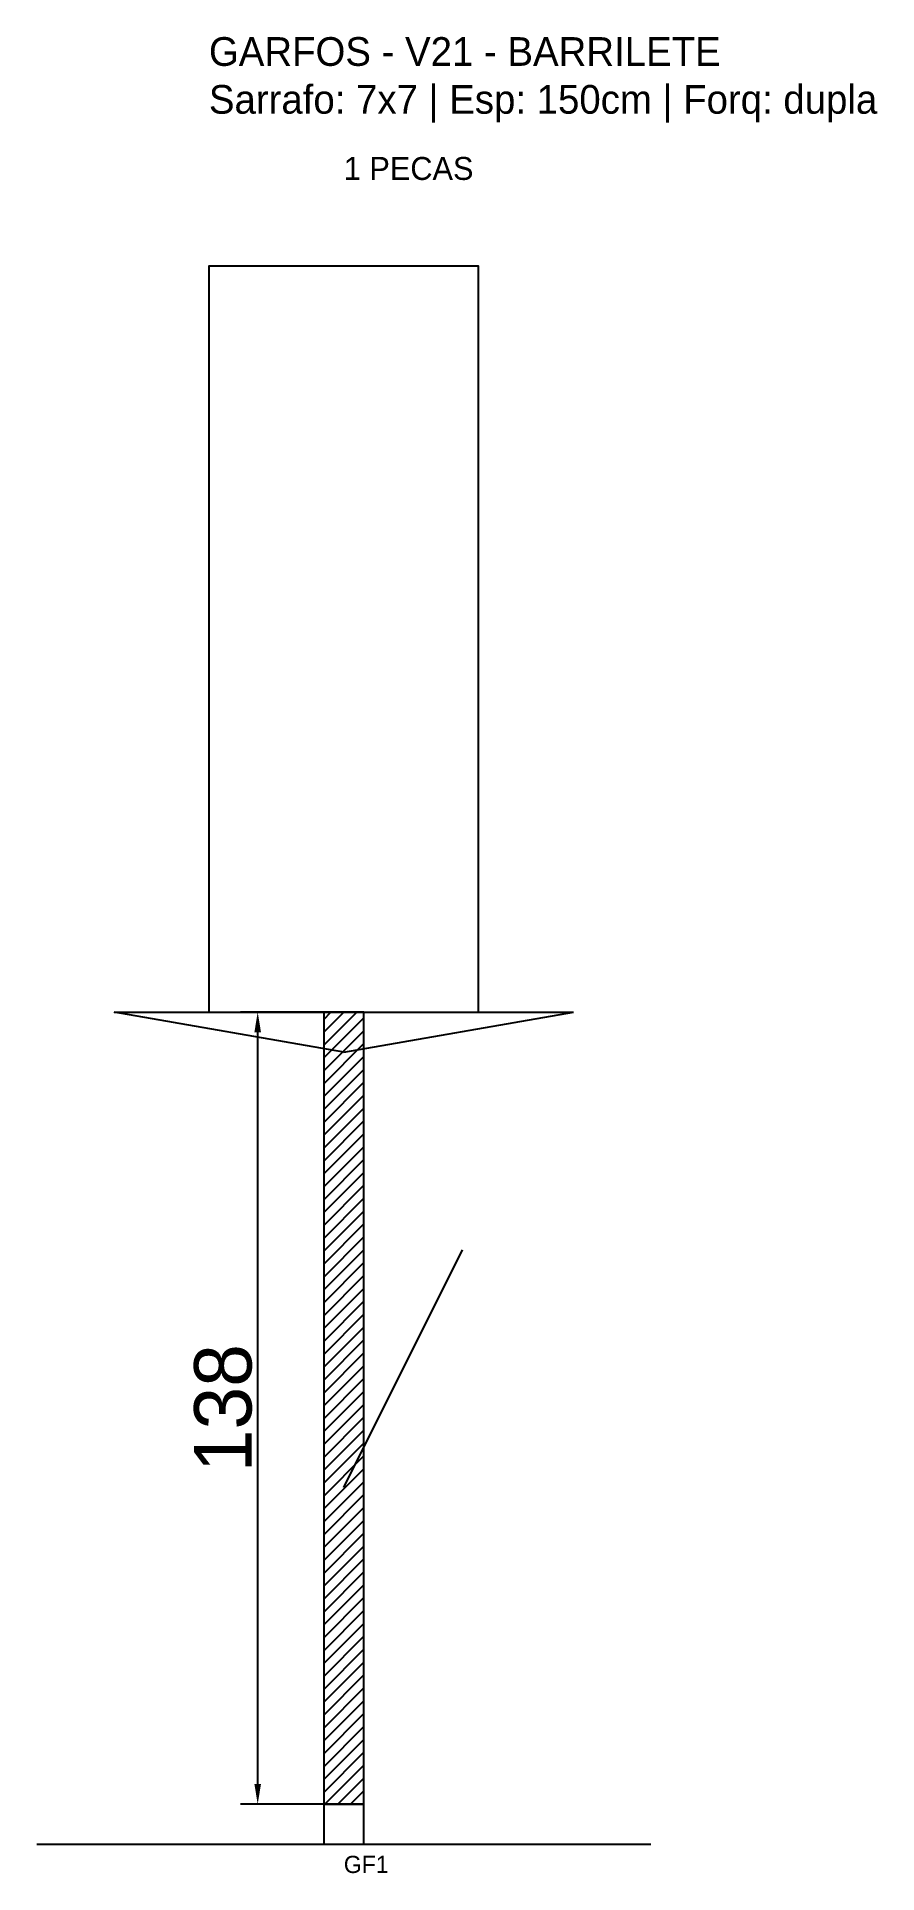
# Model space of a CAD drawing. Header units: metres. Extents: x -30 to 116, y -12 to 308.
import ezdxf

# ---------------------------------------------------------------- set-up
doc = ezdxf.new("R2010")
doc.units = ezdxf.units.M
for name, color, linetype in [('BARRA_ANCORAGEM', 1, 'Continuous'), ('COTA', 241, 'Continuous'), ('GARFOS OK', 3, 'Continuous'), ('NOME DA VIGA', 6, 'Continuous'), ('SARR_7x7', 40, 'Continuous'), ('VIGAS', 3, 'Continuous')]:
    doc.layers.add(name, color=color, linetype=linetype)
doc.dimstyles.new('EZ DXF', dxfattribs={"dimtxt": 10, "dimasz": 3.5, "dimexe": 3, "dimexo": 1.5, "dimgap": 1, "dimtad": 1, "dimdec": 1, "dimdsep": 46, "dimcen": 2.5, "dimazin": 3, "dimtfac": 1, "dimtmove": 0, "dimatfit": 3})

msp = doc.modelspace()

# ---------------------------------------------------------------- hatches: boundary and pattern name
at = {"layer": 'COTA'}
h = msp.add_hatch(dxfattribs=at)
h.set_pattern_fill('ANSI31', scale=0.5)
h.paths.add_polyline_path([(20, 0), (27, 0), (27, 138), (20, 138)])

# ---------------------------------------------------------------- linework, layer by layer
at = {"layer": 'BARRA_ANCORAGEM'}
msp.add_line((23.5, 55.2), (44.2, 96.6), dxfattribs=at)
at = {"layer": 'GARFOS OK'}
for p, q in [((23.5, 131), (-16.5, 138)), ((-16.5, 138), (63.5, 138)), ((23.5, 131), (63.5, 138))]:
    msp.add_line(p, q, dxfattribs=at)
at = {"layer": 'GARFOS OK', "linetype": 'CONTINUOUS'}
msp.add_line((-30, -7), (77, -7), dxfattribs=at)
at = {"layer": 'GARFOS OK'}
msp.add_lwpolyline([(20, 0), (27, 0), (27, 138), (20, 138), (20, 0)], dxfattribs=at)
at = {"layer": 'SARR_7x7'}
msp.add_lwpolyline([(20, -7), (27, -7), (27, 0), (20, 0), (20, -7)], dxfattribs=at)
at = {"layer": 'VIGAS'}
msp.add_lwpolyline([(0, 138), (47, 138), (47, 268), (0, 268), (0, 138)], dxfattribs=at)

# ---------------------------------------------------------------- texts
at = {"layer": 'NOME DA VIGA'}
for s, height, p in [('1 PECAS', 4, (23.5, 283)), ('GF1', 3, (23.5, -12))]:
    msp.add_text(s, height=height, dxfattribs=at).set_placement(p)
at = {"layer": 'NOME DA VIGA', "insert": (0, 293), "char_height": 5, "attachment_point": 7}
msp.add_mtext('GARFOS - V21 - BARRILETE\\PSarrafo: 7x7 | Esp: 150cm | Forq: dupla', dxfattribs=at)

# ---------------------------------------------------------------- dimensions: what is measured, and where the dimension line sits
at = {"layer": 'COTA'}
msp.add_linear_dim(base=(8.5, 0), p1=(23.5, 0), p2=(23.5, 138), angle=90, dimstyle='EZ DXF', dxfattribs=at).render()

doc.saveas('drawing.dxf')
